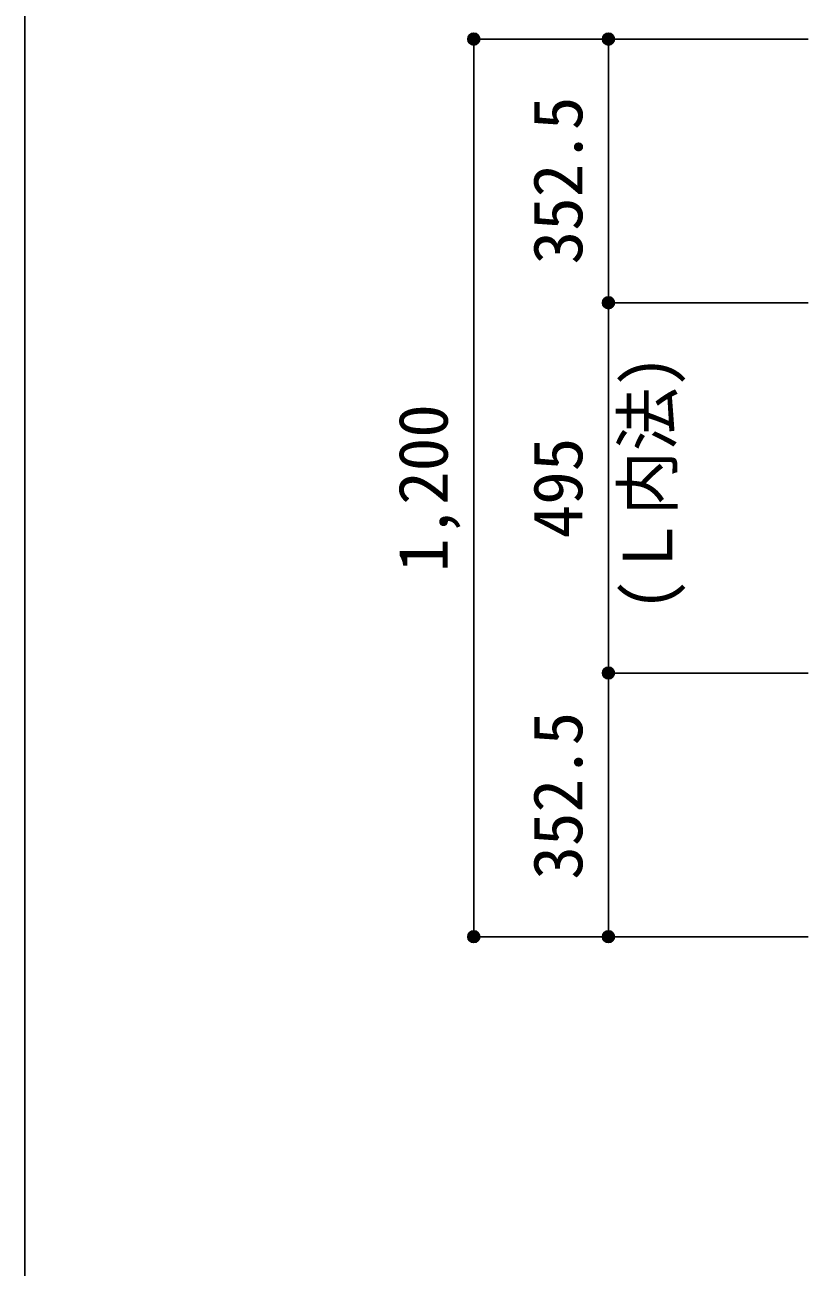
# Model space of a CAD drawing. Units: millimetres at full size, sheet at 1:30. Extents: x -5973 to 5954, y -4195 to 4201.
# Drawn here: x -5973 to -4926, y -2717 to -1056 of the extents above; entities that cross this region are included whole.
import ezdxf
from ezdxf.enums import TextEntityAlignment as Align

# ---------------------------------------------------------------- set-up
doc = ezdxf.new("R2010")
doc.units = ezdxf.units.MM
doc.header["$LTSCALE"] = 30
doc.header["$PDMODE"] = 32
doc.header["$PDSIZE"] = 15
for name, color, linetype in [('0-7_文字', 4, 'Continuous'), ('0-D_寸法', 4, 'Continuous'), ('F-0_枠', 6, 'Continuous')]:
    doc.layers.add(name, color=color, linetype=linetype)
doc.styles.add('ＭＳ ゴシック', font='')
doc.styles.get('ＭＳ ゴシック').set_extended_font_data('MS Gothic')

msp = doc.modelspace()

# ---------------------------------------------------------------- linework, layer by layer
at = {"layer": '0-D_寸法'}
for p, q in [((-5372.84, -1074.89), (-5192.84, -1074.89)), ((-5372.84, -1074.89), (-5192.84, -1074.89)), ((-5372.84, -1074.89), (-5372.84, -2274.89)), ((-5372.84, -1074.89), (-5372.84, -2274.89)), ((-5192.84, -1427.39), (-5192.84, -1074.89)), ((-5192.84, -1074.89), (-4925.8, -1074.89)), ((-5192.84, -1922.39), (-5192.84, -1427.39)), ((-5192.84, -1427.39), (-4925.8, -1427.39)), ((-5192.84, -1922.39), (-4925.8, -1922.39)), ((-5192.84, -2274.89), (-5192.84, -1922.39)), ((-5372.84, -2274.89), (-5192.84, -2274.89)), ((-5192.84, -2274.89), (-4925.8, -2274.89)), ((-5192.84, -2274.89), (-4925.8, -2274.89))]:
    msp.add_line(p, q, dxfattribs=at)
for centre, radius in [((-5372.84, -1074.89), 8), ((-5372.84, -1074.89), 7.2), ((-5372.84, -1074.89), 6.4), ((-5372.84, -1074.89), 5.6), ((-5372.84, -1074.89), 4.8), ((-5372.84, -1074.89), 4), ((-5372.84, -1074.89), 3.2), ((-5372.84, -1074.89), 2.4), ((-5372.84, -1074.89), 1.6), ((-5372.84, -1074.89), 0.8), ((-5192.84, -1074.89), 8), ((-5192.84, -1074.89), 7.2), ((-5192.84, -1074.89), 6.4), ((-5192.84, -1074.89), 5.6), ((-5192.84, -1074.89), 4.8), ((-5192.84, -1074.89), 4), ((-5192.84, -1074.89), 3.2), ((-5192.84, -1074.89), 2.4), ((-5192.84, -1074.89), 1.6), ((-5192.84, -1074.89), 0.8), ((-5192.84, -1427.39), 8), ((-5192.84, -1427.39), 7.2), ((-5192.84, -1427.39), 6.4), ((-5192.84, -1427.39), 5.6), ((-5192.84, -1427.39), 4.8), ((-5192.84, -1427.39), 4), ((-5192.84, -1427.39), 3.2), ((-5192.84, -1427.39), 2.4), ((-5192.84, -1427.39), 1.6), ((-5192.84, -1427.39), 0.8), ((-5192.84, -1922.39), 8), ((-5192.84, -1922.39), 7.2), ((-5192.84, -1922.39), 6.4), ((-5192.84, -1922.39), 5.6), ((-5192.84, -1922.39), 4.8), ((-5192.84, -1922.39), 4), ((-5192.84, -1922.39), 3.2), ((-5192.84, -1922.39), 2.4), ((-5192.84, -1922.39), 1.6), ((-5192.84, -1922.39), 0.8), ((-5372.84, -2274.89), 8), ((-5372.84, -2274.89), 7.2), ((-5372.84, -2274.89), 6.4), ((-5372.84, -2274.89), 5.6), ((-5372.84, -2274.89), 4.8), ((-5372.84, -2274.89), 4), ((-5372.84, -2274.89), 3.2), ((-5372.84, -2274.89), 2.4), ((-5372.84, -2274.89), 1.6), ((-5372.84, -2274.89), 0.8), ((-5192.84, -2274.89), 8), ((-5192.84, -2274.89), 7.2), ((-5192.84, -2274.89), 6.4), ((-5192.84, -2274.89), 5.6), ((-5192.84, -2274.89), 4.8), ((-5192.84, -2274.89), 4), ((-5192.84, -2274.89), 3.2), ((-5192.84, -2274.89), 2.4), ((-5192.84, -2274.89), 1.6), ((-5192.84, -2274.89), 0.8)]:
    msp.add_circle(centre, radius, dxfattribs=at)
at = {"layer": '0-D_寸法', "color": 7}
for p in [(-5372.84, -1074.89), (-5192.84, -1074.89), (-5192.84, -1074.89), (-5192.84, -1427.39), (-5192.84, -1427.39), (-5192.84, -1922.39), (-5192.84, -1922.39), (-5372.84, -2274.89), (-5192.84, -2274.89), (-5192.84, -2274.89)]:
    msp.add_point(p, dxfattribs=at)
at = {"layer": 'F-0_枠'}
msp.add_line((-5972.88, 4201.15), (-5972.88, -4195.24), dxfattribs=at)

# ---------------------------------------------------------------- texts
at = {"layer": '0-7_文字', "style": 'ＭＳ ゴシック', "width": 0.95}
msp.add_text('(Ｌ内法)', height=65.98, rotation=90, dxfattribs=at).set_placement((-5087.78, -1839.49), align=Align.BOTTOM_LEFT)
at = {"layer": '0-D_寸法', "style": 'ＭＳ ゴシック'}
for s, p in [('352.5', (-5207.84, -1376.14)), ('1,200', (-5387.84, -1787.39)), ('495', (-5207.84, -1742.39)), ('352.5', (-5207.84, -2198.64))]:
    msp.add_text(s, height=65.98, rotation=90, dxfattribs=at).set_placement(p, align=Align.BOTTOM_LEFT)

doc.saveas('drawing.dxf')
